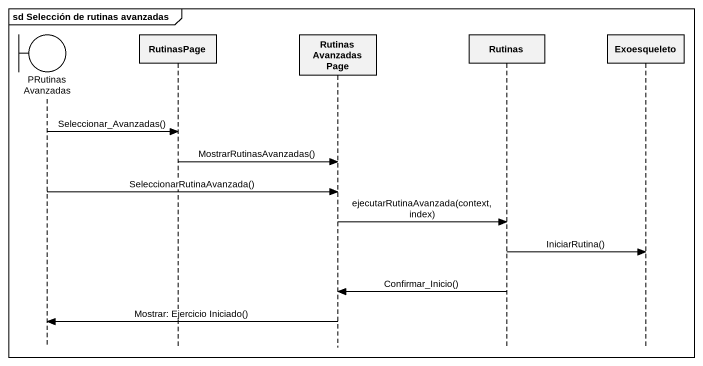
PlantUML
@startuml
mainframe sd Selección de rutinas avanzadas
hide footbox
boundary PRutinasAvanzadas
participant RutinasPage
participant RutinasAvanzadasPage
participant Rutinas
participant Exoesqueleto

PRutinasAvanzadas -> RutinasPage : Seleccionar_Avanzadas()
RutinasPage -> RutinasAvanzadasPage : MostrarRutinasAvanzadas()
PRutinasAvanzadas -> RutinasAvanzadasPage : SeleccionarRutinaAvanzada()
RutinasAvanzadasPage -> Rutinas : ejecutarRutinaAvanzada(context, index)
Rutinas -> Exoesqueleto : IniciarRutina()
Rutinas -> RutinasAvanzadasPage : Confirmar_Inicio()
RutinasAvanzadasPage -> PRutinasAvanzadas : Mostrar: Ejercicio Iniciado()
@enduml
